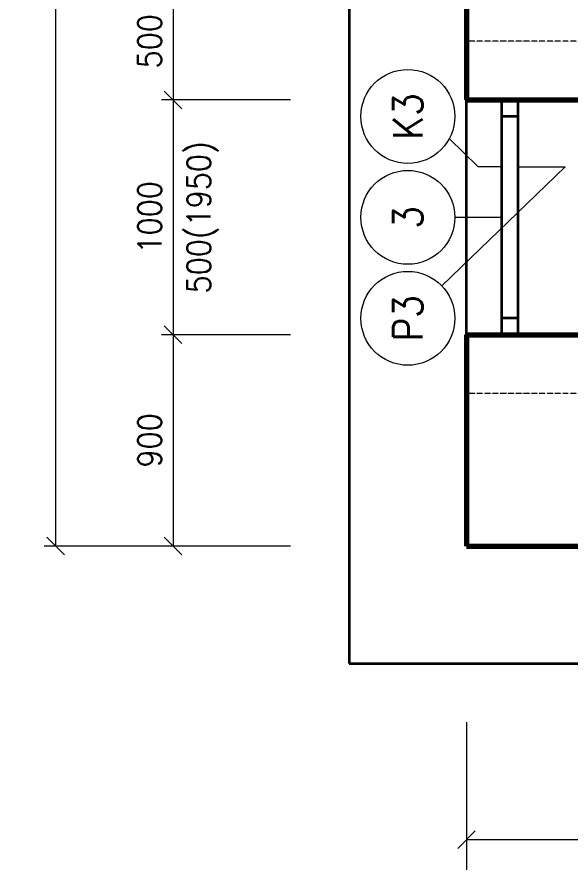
# Model space of a CAD drawing. Header units: millimetres. Extents: x 9557 to 76822, y 14597 to 67378.
# Drawn here: x 15562 to 17918, y 22177 to 25777 of the extents above; entities that cross this region are included whole.
import ezdxf

# ---------------------------------------------------------------- set-up
doc = ezdxf.new("R2010")
doc.units = ezdxf.units.MM
doc.linetypes.add('ACAD_ISO05W100', pattern=[33, 24, -3, 0, -3, 0, -3])
for name, color, linetype, lineweight in [('0.18', 51, 'Continuous', 18), ('0.25', 7, 'Continuous', 25), ('0.35', 6, 'Continuous', 35), ('0.7', 30, 'Continuous', 70)]:
    doc.layers.add(name, color=color, linetype=linetype, lineweight=lineweight)
doc.styles.add('MyTextStyle', font='romans.shx', dxfattribs={"width": 0.9})
doc.dimstyles.new('Standard SK ext', dxfattribs={"dimtxt": 100, "dimasz": 75, "dimexe": 50, "dimexo": 0, "dimgap": 50, "dimtad": 1, "dimdec": 0, "dimrnd": 5, "dimzin": 0, "dimdsep": 46, "dimtxsty": 'MyTextStyle', "dimblk": 'OBLIQUE', "dimcen": 0, "dimclrd": 51, "dimclre": 51, "dimadec": 0, "dimazin": 0, "dimtfac": 1, "dimtdec": 0, "dimtofl": 0, "dimtmove": 0, "dimatfit": 2, "dimfxl": 500, "dimfxlon": 1, "dimtolj": 1, "dimtzin": 0, "dimlwd": 18, "dimlwe": 18, "dimarcsym": 0})
doc.dimstyles.new('Standard SK int', dxfattribs={"dimtxt": 100, "dimasz": 75, "dimexe": 50, "dimexo": 0, "dimgap": 50, "dimtad": 1, "dimdec": 0, "dimrnd": 5, "dimzin": 0, "dimtxsty": 'MyTextStyle', "dimblk": 'OBLIQUE', "dimcen": 0, "dimclrd": 51, "dimclre": 51, "dimadec": 0, "dimazin": 1, "dimtm": 1e-09, "dimtfac": 1, "dimtdec": 0, "dimtofl": 0, "dimtmove": 0, "dimatfit": 2, "dimfxl": 50, "dimfxlon": 1, "dimtfill": 1, "dimtfillclr": 250, "dimtolj": 1, "dimtzin": 0, "dimlwd": 18, "dimlwe": 18, "dimarcsym": 0})

# ---------------------------------------------------------------- blocks, each defined once
blk = doc.blocks.new('_Oblique')
at = {"color": 0, "linetype": 'ByBlock', "lineweight": -2}
blk.add_line((-0.5, -0.5), (0.5, 0.5), dxfattribs=at)
blk = doc.blocks.new('*D87')
at = {"layer": '0.25', "color": 51, "linetype": 'Continuous', "lineweight": 18, "ltscale": 2, "transparency": 16777216}
for p, q in [((16227.2, 35782.8), (15677.2, 35782.8)), ((15727.2, 23522.8), (15727.2, 35782.8)), ((16227.2, 23522.8), (15677.2, 23522.8))]:
    blk.add_line(p, q, dxfattribs=at)
at = {"layer": '0.25', "color": 51, "lineweight": 18, "ltscale": 2, "transparency": 16777216, "xscale": 75, "yscale": 75, "zscale": 75}
for p, rotation in [((15727.2, 35782.8), 90), ((15727.2, 23522.8), 270)]:
    blk.add_blockref('_Oblique', p, dxfattribs=dict(at, rotation=rotation))
at = {"layer": '0.25', "color": 0, "ltscale": 2, "transparency": 16777216, "insert": (15627.2, 29652.8), "char_height": 100, "attachment_point": 5, "rotation": 90, "style": 'MyTextStyle', "bg_fill": 3, "box_fill_scale": 1.1, "bg_fill_color": 256, "bg_fill_true_color": 13158600, "bg_fill_transparency": 0}
blk.add_mtext('\\A1;12260', dxfattribs=at)
blk = doc.blocks.new('*D99')
at = {"layer": '0.25', "color": 51, "linetype": 'Continuous', "lineweight": 18, "ltscale": 2, "transparency": 16777216}
for p, q in [((17477.2, 22772.8), (17477.2, 22222.8)), ((26527.2, 22772.8), (26527.2, 22222.8)), ((17477.2, 22272.8), (26527.2, 22272.8))]:
    blk.add_line(p, q, dxfattribs=at)
at = {"layer": '0.25', "color": 51, "lineweight": 18, "ltscale": 2, "transparency": 16777216, "xscale": 75, "yscale": 75, "zscale": 75, "rotation": 180}
blk.add_blockref('_Oblique', (17477.2, 22272.8), dxfattribs=at)
at = {"layer": '0.25', "color": 51, "lineweight": 18, "ltscale": 2, "transparency": 16777216, "xscale": 75, "yscale": 75, "zscale": 75}
blk.add_blockref('_Oblique', (26527.2, 22272.8), dxfattribs=at)
at = {"layer": '0.25', "color": 0, "ltscale": 2, "transparency": 16777216, "insert": (22002.2, 22372.8), "char_height": 100, "attachment_point": 5, "style": 'MyTextStyle', "bg_fill": 3, "box_fill_scale": 1.1, "bg_fill_color": 256, "bg_fill_true_color": 13158600, "bg_fill_transparency": 0}
blk.add_mtext('\\A1;9050', dxfattribs=at)
blk = doc.blocks.new('*D102')
at = {"layer": '0.25', "color": 51, "linetype": 'Continuous', "lineweight": 18, "ltscale": 2, "transparency": 16777216}
for p, q in [((17477.2, 22272.8), (17477.2, 21722.8)), ((28277.2, 22272.8), (28277.2, 21722.8)), ((28277.2, 21772.8), (17477.2, 21772.8))]:
    blk.add_line(p, q, dxfattribs=at)
at = {"layer": '0.25', "color": 51, "lineweight": 18, "ltscale": 2, "transparency": 16777216, "xscale": 75, "yscale": 75, "zscale": 75, "rotation": 180}
blk.add_blockref('_Oblique', (17477.2, 21772.8), dxfattribs=at)
at = {"layer": '0.25', "color": 51, "lineweight": 18, "ltscale": 2, "transparency": 16777216, "xscale": 75, "yscale": 75, "zscale": 75}
blk.add_blockref('_Oblique', (28277.2, 21772.8), dxfattribs=at)
at = {"layer": '0.25', "color": 0, "ltscale": 2, "transparency": 16777216, "insert": (22877.2, 21872.8), "char_height": 100, "attachment_point": 5, "style": 'MyTextStyle', "bg_fill": 3, "box_fill_scale": 1.1, "bg_fill_color": 256, "bg_fill_true_color": 13158600, "bg_fill_transparency": 0}
blk.add_mtext('\\A1;10800', dxfattribs=at)
blk = doc.blocks.new('*D42')
at = {"layer": '0.25', "color": 51, "linetype": 'Continuous', "lineweight": 18, "ltscale": 2, "transparency": 16777216}
for p, q in [((16977.2, 28399.2), (16977.2, 28499.2)), ((17477.2, 28499.2), (17477.2, 28399.2)), ((17477.2, 28449.2), (16977.2, 28449.2))]:
    blk.add_line(p, q, dxfattribs=at)
at = {"layer": '0.25', "color": 51, "lineweight": 18, "ltscale": 2, "transparency": 16777216, "xscale": 75, "yscale": 75, "zscale": 75, "rotation": 180}
blk.add_blockref('_Oblique', (16977.2, 28449.2), dxfattribs=at)
at = {"layer": '0.25', "color": 51, "lineweight": 18, "ltscale": 2, "transparency": 16777216, "xscale": 75, "yscale": 75, "zscale": 75}
blk.add_blockref('_Oblique', (17477.2, 28449.2), dxfattribs=at)
at = {"layer": '0.25', "color": 0, "ltscale": 2, "transparency": 16777216, "insert": (17227.2, 28549.2), "char_height": 100, "attachment_point": 5, "style": 'MyTextStyle', "bg_fill": 3, "box_fill_scale": 1.1, "bg_fill_color": 256, "bg_fill_true_color": 13158600, "bg_fill_transparency": 0}
blk.add_mtext('\\A1;500', dxfattribs=at)
blk = doc.blocks.new('*D112')
at = {"layer": '0.25', "color": 51, "linetype": 'Continuous', "lineweight": 18, "ltscale": 2, "transparency": 16777216}
for p, q in [((16727.2, 25922.8), (16177.2, 25922.8)), ((16227.2, 25922.8), (16227.2, 25422.8)), ((16727.2, 25422.8), (16177.2, 25422.8))]:
    blk.add_line(p, q, dxfattribs=at)
at = {"layer": '0.25', "color": 51, "lineweight": 18, "ltscale": 2, "transparency": 16777216, "xscale": 75, "yscale": 75, "zscale": 75}
for p, rotation in [((16227.2, 25922.8), 90), ((16227.2, 25422.8), 270)]:
    blk.add_blockref('_Oblique', p, dxfattribs=dict(at, rotation=rotation))
at = {"layer": '0.25', "color": 0, "ltscale": 2, "transparency": 16777216, "insert": (16127.2, 25672.8), "char_height": 100, "attachment_point": 5, "rotation": 90, "style": 'MyTextStyle', "bg_fill": 3, "box_fill_scale": 1.1, "bg_fill_color": 256, "bg_fill_true_color": 13158600, "bg_fill_transparency": 0}
blk.add_mtext('\\A1;500', dxfattribs=at)
blk = doc.blocks.new('*D113')
at = {"layer": '0.25', "color": 51, "linetype": 'Continuous', "lineweight": 18, "ltscale": 2, "transparency": 16777216}
for p, q in [((16727.2, 25422.8), (16177.2, 25422.8)), ((16227.2, 25422.8), (16227.2, 24422.8)), ((16727.2, 24422.8), (16177.2, 24422.8))]:
    blk.add_line(p, q, dxfattribs=at)
at = {"layer": '0.25', "color": 51, "lineweight": 18, "ltscale": 2, "transparency": 16777216, "xscale": 75, "yscale": 75, "zscale": 75}
for p, rotation in [((16227.2, 25422.8), 90), ((16227.2, 24422.8), 270)]:
    blk.add_blockref('_Oblique', p, dxfattribs=dict(at, rotation=rotation))
at = {"layer": '0.25', "color": 0, "ltscale": 2, "transparency": 16777216, "char_height": 100, "attachment_point": 5, "rotation": 90, "style": 'MyTextStyle', "bg_fill": 3, "box_fill_scale": 1.1, "bg_fill_color": 256, "bg_fill_true_color": 13158600, "bg_fill_transparency": 0}
for s, insert in [('\\A1;500(1950)', (16353.4, 24922.8)), ('\\A1;1000', (16127.2, 24922.8))]:
    blk.add_mtext(s, dxfattribs=dict(at, insert=insert))
blk = doc.blocks.new('*D114')
at = {"layer": '0.25', "color": 51, "linetype": 'Continuous', "lineweight": 18, "ltscale": 2, "transparency": 16777216}
for p, q in [((16727.2, 24422.8), (16177.2, 24422.8)), ((16227.2, 24422.8), (16227.2, 23522.8)), ((16727.2, 23522.8), (16177.2, 23522.8))]:
    blk.add_line(p, q, dxfattribs=at)
at = {"layer": '0.25', "color": 51, "lineweight": 18, "ltscale": 2, "transparency": 16777216, "xscale": 75, "yscale": 75, "zscale": 75}
for p, rotation in [((16227.2, 24422.8), 90), ((16227.2, 23522.8), 270)]:
    blk.add_blockref('_Oblique', p, dxfattribs=dict(at, rotation=rotation))
at = {"layer": '0.25', "color": 0, "ltscale": 2, "transparency": 16777216, "insert": (16127.2, 23972.8), "char_height": 100, "attachment_point": 5, "rotation": 90, "style": 'MyTextStyle', "bg_fill": 3, "box_fill_scale": 1.1, "bg_fill_color": 256, "bg_fill_true_color": 13158600, "bg_fill_transparency": 0}
blk.add_mtext('\\A1;900', dxfattribs=at)

msp = doc.modelspace()

# ---------------------------------------------------------------- linework, layer by layer
at = {"layer": '0.18', "linetype": 'ACAD_ISO05W100'}
for p, q in [((17977.2, 25672.8), (17477.2, 25672.8)), ((17977.2, 24172.8), (17477.2, 24172.8))]:
    msp.add_line(p, q, dxfattribs=at)
at = {"layer": '0.18', "ltscale": 2}
for p, q in [((17527.2, 25137.8), (17403.4, 25258.1)), ((17897.2, 25137.8), (17371.3, 24631.5)), ((17627.2, 25137.8), (17527.2, 25137.8)), ((17697.2, 25137.8), (17897.2, 25137.8)), ((17627.2, 24922.8), (17427.2, 24922.8))]:
    msp.add_line(p, q, dxfattribs=at)
for centre in [(17227.2, 25352.8), (17227.2, 24922.8), (17227.2, 24492.8)]:
    msp.add_circle(centre, 200, dxfattribs=at)
at = {"layer": '0.35'}
for p, q in [((16977.2, 36282.8), (16977.2, 23022.8)), ((17627.2, 24422.8), (17627.2, 25422.8)), ((17697.2, 24422.8), (17697.2, 25422.8)), ((17697.2, 25352.8), (17627.2, 25352.8)), ((17697.2, 24492.8), (17627.2, 24492.8)), ((16977.2, 23022.8), (28777.2, 23022.8))]:
    msp.add_line(p, q, dxfattribs=at)
at = {"layer": '0.35', "ltscale": 2}
msp.add_line((17477.2, 24422.8), (17477.2, 25422.8), dxfattribs=at)
at = {"layer": '0.7'}
for p, q in [((17477.2, 25922.8), (17477.2, 25422.8)), ((17477.2, 24422.8), (17477.2, 23522.8)), ((17477.2, 23522.8), (26527.2, 23522.8))]:
    msp.add_line(p, q, dxfattribs=at)
at = {"layer": '0.7', "ltscale": 2}
for p, q in [((17477.2, 25422.8), (17977.2, 25422.8)), ((17477.2, 24422.8), (17977.2, 24422.8))]:
    msp.add_line(p, q, dxfattribs=at)

# ---------------------------------------------------------------- texts
at = {"layer": '0.25', "ltscale": 2, "char_height": 125, "attachment_point": 5, "rotation": 90, "style": 'MyTextStyle'}
for s, insert in [('{\\Fromans|c238;K3}', (17227.2, 25352.8)), ('{\\Fromans|c238;3}', (17227.2, 24922.8)), ('{\\Fromans|c238;P3}', (17227.2, 24492.8))]:
    msp.add_mtext_dynamic_manual_height_columns(s, width=100, gutter_width=500, heights=[0], dxfattribs=dict(at, insert=insert))

# ---------------------------------------------------------------- next in the draw order: dimensions: what is measured, and where the dimension line sits
at = {"layer": '0.25', "ltscale": 2}
dim = msp.add_linear_dim(base=(15727.2, 35782.8), p1=(16977.2, 23522.8), p2=(17477.2, 35782.8), angle=90, dimstyle='Standard SK ext', override={"dimtmove": 1, "dimtfill": 1}, dxfattribs=at)
dim.commit()
dim.dimension.update_dxf_attribs({"geometry": '*D87', "text_midpoint": (15627.2, 29652.8)})

# ---------------------------------------------------------------- next in the draw order: dimensions: what is measured, and where the dimension line sits
dim = msp.add_linear_dim(base=(26527.2, 22272.8), p1=(17477.2, 23022.8), p2=(26527.2, 23522.8), angle=180, dimstyle='Standard SK ext', override={"dimtmove": 1, "dimtfill": 1}, dxfattribs=at)
dim.commit()
dim.dimension.update_dxf_attribs({"geometry": '*D99', "text_midpoint": (22002.2, 22372.8)})

# ---------------------------------------------------------------- next in the draw order: dimensions: what is measured, and where the dimension line sits
dim = msp.add_linear_dim(base=(17477.2, 21772.8), p1=(28277.2, 23522.8), p2=(17477.2, 23522.8), angle=180, dimstyle='Standard SK ext', override={"dimtmove": 1, "dimtfill": 1}, dxfattribs=at)
dim.commit()
dim.dimension.update_dxf_attribs({"geometry": '*D102', "text_midpoint": (22877.2, 21872.8)})

# ---------------------------------------------------------------- next in the draw order: dimensions: what is measured, and where the dimension line sits
dim = msp.add_linear_dim(base=(16977.2, 28449.2), p1=(17477.2, 28782.8), p2=(16977.2, 23022.8), angle=180, dimstyle='Standard SK int', override={"dimtmove": 1, "dimtfill": 1}, dxfattribs=at)
dim.commit()
dim.dimension.update_dxf_attribs({"geometry": '*D42', "text_midpoint": (17227.2, 28549.2)})

# ---------------------------------------------------------------- next in the draw order: dimensions: what is measured, and where the dimension line sits
dim = msp.add_linear_dim(base=(16227.2, 25422.8), p1=(17477.2, 25922.8), p2=(17477.2, 25422.8), angle=90, dimstyle='Standard SK ext', override={"dimtmove": 1, "dimtfill": 1}, dxfattribs=at)
dim.commit()
dim.dimension.update_dxf_attribs({"geometry": '*D112', "text_midpoint": (16127.2, 25672.8)})

# ---------------------------------------------------------------- next in the draw order: dimensions: what is measured, and where the dimension line sits
dim = msp.add_linear_dim(base=(16227.2, 24422.8), p1=(17477.2, 25422.8), p2=(17477.2, 24422.8), angle=90, text='<>\\X500(1950)', dimstyle='Standard SK ext', override={"dimtmove": 1, "dimtfill": 1}, dxfattribs=at)
dim.commit()
dim.dimension.update_dxf_attribs({"geometry": '*D113', "text_midpoint": (16227.2, 24922.8)})

# ---------------------------------------------------------------- next in the draw order: dimensions: what is measured, and where the dimension line sits
dim = msp.add_linear_dim(base=(16227.2, 23522.8), p1=(17477.2, 24422.8), p2=(17477.2, 23522.8), angle=90, dimstyle='Standard SK ext', override={"dimtmove": 1, "dimtfill": 1}, dxfattribs=at)
dim.commit()
dim.dimension.update_dxf_attribs({"geometry": '*D114', "text_midpoint": (16127.2, 23972.8)})

doc.saveas('drawing.dxf')
